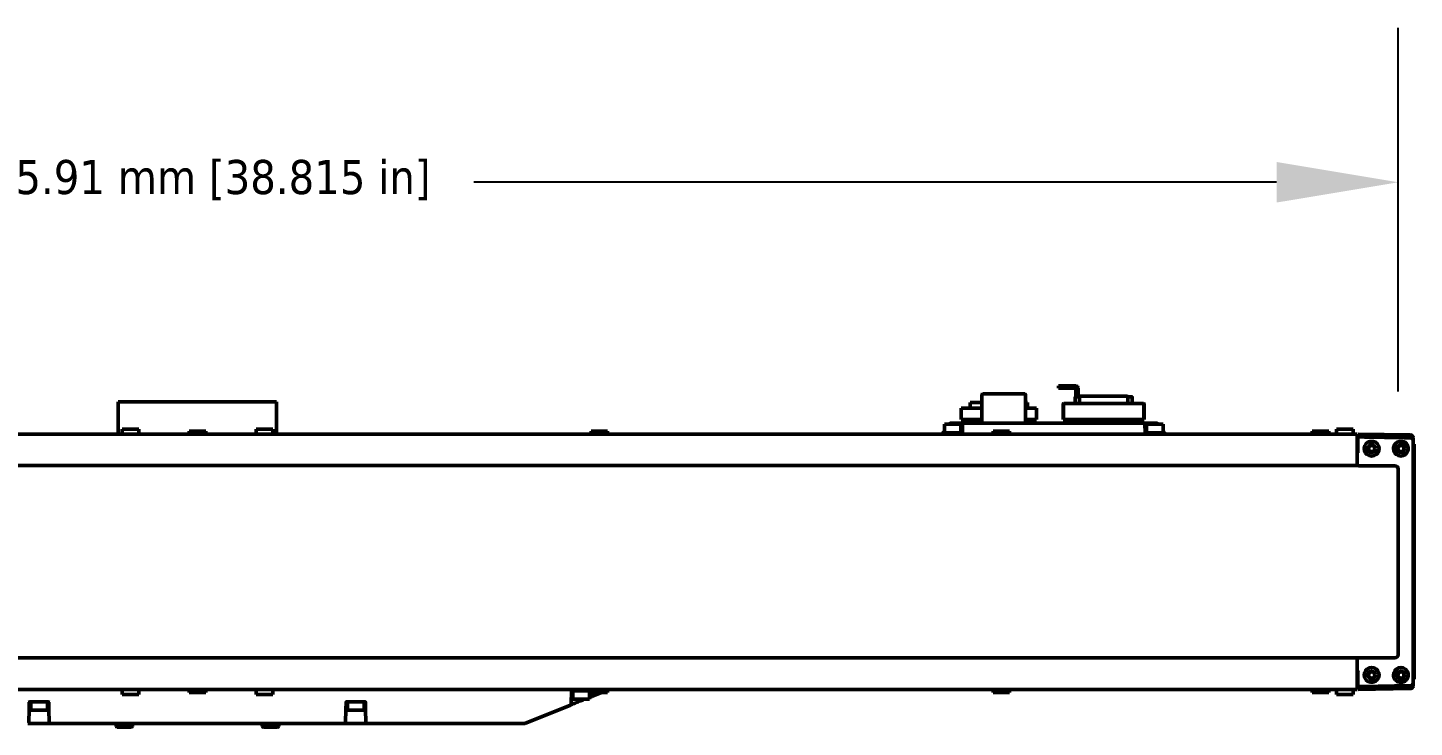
# Model space of a CAD drawing. Header units: millimetres. Extents: x 100 to 5488, y 100 to 4218.
# Drawn here: x 2012 to 2581, y 3267 to 3554 of the extents above; entities that cross this region are included whole.
import ezdxf

# ---------------------------------------------------------------- set-up
doc = ezdxf.new("R2010")
doc.units = ezdxf.units.MM
doc.header["$LTSCALE"] = 20
doc.layers.add('Dimension (ANSI)', color=7, linetype='Continuous', lineweight=25)
doc.layers.add('Visible (ANSI)', color=7, linetype='Continuous', lineweight=50)
doc.styles.add('My Text', font='tahoma.ttf')
doc.dimstyles.new('My Dimension - mm [in] (ANSI)', dxfattribs={"dimscale": 20, "dimtxt": 0.7, "dimasz": 2.5, "dimexe": 3.175, "dimexo": 1.6002, "dimgap": 0.8, "dimtad": 0, "dimtoh": 1, "dimrnd": 1e-08, "dimzin": 4, "dimdsep": 46, "dimtxsty": 'My Text', "dimcen": 0.09, "dimdle": 10, "dimclrd": 1, "dimclre": 1, "dimclrt": 1, "dimadec": 1, "dimazin": 1, "dimtfac": 4.354286, "dimtofl": 0, "dimtmove": 0, "dimatfit": 3, "dimfxl": 1, "dimtolj": 1, "dimtzin": 4, "dimlwd": -1, "dimlwe": -1, "dimarcsym": 0})

# ---------------------------------------------------------------- blocks, each defined once
blk = doc.blocks.new('*D17')
at = {"layer": 'Defpoints', "color": 0, "transparency": 16777216}
for p in [(2574.57, 3490.98), (1588.66, 3373.07), (2574.57, 3373.07)]:
    blk.add_point(p, dxfattribs=at)
at = {"layer": 'Dimension (ANSI)', "color": 1, "transparency": 16777216}
for p, q in [((1588.66, 3405.08), (1588.66, 3554.48)), ((2574.57, 3405.08), (2574.57, 3554.48)), ((1638.66, 3490.98), (1968.18, 3490.98)), ((2524.57, 3490.98), (2195.04, 3490.98))]:
    blk.add_line(p, q, dxfattribs=at)
for points in [[(1638.66, 3499.31), (1638.66, 3482.65), (1588.66, 3490.98)], [(2524.57, 3499.31), (2524.57, 3482.65), (2574.57, 3490.98)]]:
    blk.add_solid(points, dxfattribs=at)
at = {"layer": 'Dimension (ANSI)', "color": 1, "transparency": 16777216, "insert": (2081.61, 3500.14), "char_height": 14, "attachment_point": 2, "style": 'My Text'}
blk.add_mtext('\\A1;985.91 mm [38.815 in]', dxfattribs=at)

msp = doc.modelspace()

# ---------------------------------------------------------------- linework, layer by layer
at = {"layer": 'Visible (ANSI)'}
for p, q in [((2403.663, 3392.074), (2403.663, 3403.774)), ((2403.963, 3404.074), (2421.263, 3404.074)), ((2421.563, 3392.074), (2421.563, 3403.774)), ((2435.127, 3407.344), (2436.199, 3407.344)), ((2435.127, 3406.344), (2435.127, 3407.344)), ((2436.199, 3406.344), (2435.127, 3406.344)), ((2436.199, 3407.344), (2437.931, 3407.344)), ((2437.931, 3406.344), (2436.199, 3406.344)), ((2440.132, 3407.344), (2437.931, 3407.344)), ((2440.132, 3406.344), (2437.931, 3406.344)), ((2440.132, 3407.344), (2442.132, 3407.344)), ((2442.132, 3406.344), (2440.132, 3406.344)), ((2442.132, 3407.344), (2442.132, 3406.344)), ((2442.132, 3406.344), (2442.132, 3402.844)), ((2443.132, 3406.344), (2443.132, 3402.844)), ((2049.113, 3399.984), (2049.113, 3400.716)), ((2049.113, 3400.716), (2114.113, 3400.716)), ((2049.113, 3399.984), (2049.113, 3387.516)), ((2114.113, 3400.716), (2114.113, 3399.984)), ((2114.113, 3387.516), (2114.113, 3399.984)), ((2395.113, 3398.174), (2397.613, 3398.174)), ((2395.113, 3393.574), (2395.113, 3398.174)), ((2397.613, 3398.174), (2403.663, 3398.174)), ((2398.813, 3400.574), (2403.663, 3400.574)), ((2398.813, 3400.574), (2398.813, 3398.174)), ((2421.563, 3400.574), (2422.413, 3400.574)), ((2421.563, 3398.174), (2423.613, 3398.174)), ((2422.413, 3400.574), (2422.413, 3398.174)), ((2423.613, 3398.174), (2426.113, 3398.174)), ((2426.113, 3398.174), (2426.113, 3393.574)), ((2437.013, 3393.574), (2437.013, 3399.844)), ((2437.063, 3393.574), (2437.063, 3399.874)), ((2437.263, 3400.074), (2440.063, 3400.074)), ((2440.063, 3400.074), (2467.163, 3400.074)), ((2441.863, 3402.844), (2442.132, 3402.844)), ((2441.863, 3400.074), (2441.863, 3402.844)), ((2442.132, 3402.844), (2442.132, 3402.644)), ((2442.336, 3402.844), (2443.663, 3402.844)), ((2443.663, 3400.074), (2443.663, 3402.874)), ((2463.363, 3403.074), (2443.863, 3403.074)), ((2463.563, 3400.074), (2463.563, 3402.874)), ((2463.563, 3402.844), (2465.163, 3402.844)), ((2465.363, 3400.074), (2465.363, 3402.644)), ((2467.163, 3400.074), (2469.963, 3400.074)), ((2470.163, 3399.874), (2470.163, 3393.574)), ((2470.213, 3399.844), (2470.213, 3393.574)), ((2397.613, 3393.574), (2395.113, 3393.574)), ((2397.113, 3393.574), (2397.113, 3392.074)), ((2397.613, 3393.574), (2403.663, 3393.574)), ((2400.113, 3393.574), (2400.113, 3392.074)), ((2421.563, 3393.574), (2423.613, 3393.574)), ((2422.413, 3393.574), (2422.413, 3392.074)), ((2426.113, 3393.574), (2423.613, 3393.574)), ((2424.113, 3393.574), (2424.113, 3392.074)), ((2437.063, 3393.574), (2437.013, 3393.574)), ((2440.063, 3393.574), (2437.063, 3393.574)), ((2467.163, 3393.574), (2440.063, 3393.574)), ((2440.113, 3393.574), (2440.113, 3392.074)), ((2443.113, 3393.574), (2443.113, 3392.074)), ((2443.663, 3393.574), (2443.663, 3392.074)), ((2463.563, 3393.574), (2463.563, 3392.074)), ((2464.113, 3393.574), (2464.113, 3392.074)), ((2467.113, 3393.574), (2467.113, 3392.074)), ((2470.163, 3393.574), (2467.163, 3393.574)), ((2470.213, 3393.574), (2470.163, 3393.574)), ((2557.613, 3387.516), (1605.613, 3387.516)), ((2050.713, 3389.574), (2057.513, 3389.574)), ((2050.713, 3389.574), (2050.713, 3387.516)), ((2057.513, 3389.574), (2057.513, 3387.516)), ((2078.213, 3388.774), (2085.013, 3388.774)), ((2078.213, 3388.774), (2078.213, 3387.516)), ((2085.013, 3388.774), (2085.013, 3387.516)), ((2105.713, 3389.574), (2112.513, 3389.574)), ((2105.713, 3389.574), (2105.713, 3387.516)), ((2112.513, 3389.574), (2112.513, 3387.516)), ((2243.213, 3388.774), (2250.013, 3388.774)), ((2243.213, 3388.774), (2243.213, 3387.516)), ((2250.013, 3388.774), (2250.013, 3387.516)), ((2387.357, 3387.516), (2387.549, 3387.784)), ((2387.606, 3387.865), (2387.549, 3387.784)), ((2387.632, 3387.902), (2387.625, 3387.892)), ((2387.696, 3387.991), (2387.654, 3387.931)), ((2387.817, 3388.159), (2387.752, 3388.07)), ((2388.495, 3388.074), (2388.013, 3388.074)), ((2388.213, 3388.714), (2388.097, 3388.552)), ((2388.213, 3391.574), (2395.013, 3391.574)), ((2388.213, 3391.574), (2388.213, 3388.074)), ((2388.495, 3388.074), (2390.652, 3388.074)), ((2390.314, 3391.655), (2390.256, 3391.574)), ((2392.573, 3388.074), (2390.652, 3388.074)), ((2391.127, 3392.074), (2391.613, 3392.074)), ((2396.174, 3392.074), (2391.613, 3392.074)), ((2392.573, 3388.074), (2395.416, 3388.074)), ((2395.013, 3391.574), (2395.013, 3388.074)), ((2395.668, 3391.268), (2395.616, 3388.271)), ((2396.174, 3392.074), (2470.052, 3392.074)), ((2408.213, 3388.774), (2415.013, 3388.774)), ((2408.213, 3388.774), (2408.213, 3387.516)), ((2415.013, 3388.774), (2415.013, 3387.516)), ((2474.613, 3392.074), (2470.052, 3392.074)), ((2470.551, 3391.583), (2470.551, 3391.583)), ((2470.609, 3388.271), (2470.557, 3391.268)), ((2470.809, 3388.074), (2473.652, 3388.074)), ((2471.213, 3391.574), (2478.013, 3391.574)), ((2471.213, 3391.574), (2471.213, 3388.074)), ((2475.573, 3388.074), (2473.652, 3388.074)), ((2474.613, 3392.074), (2475.098, 3392.074)), ((2475.573, 3388.074), (2477.731, 3388.074)), ((2475.97, 3391.574), (2475.912, 3391.655)), ((2478.213, 3388.074), (2477.731, 3388.074)), ((2478.013, 3391.574), (2478.013, 3388.074)), ((2478.128, 3388.552), (2478.013, 3388.714)), ((2478.133, 3388.546), (2478.128, 3388.552)), ((2478.472, 3388.071), (2478.407, 3388.163)), ((2478.569, 3387.935), (2478.528, 3387.993)), ((2478.677, 3387.784), (2478.619, 3387.865)), ((2478.677, 3387.784), (2478.869, 3387.516)), ((2539.213, 3388.774), (2546.013, 3388.774)), ((2539.213, 3388.774), (2539.213, 3387.516)), ((2546.013, 3388.774), (2546.013, 3387.516)), ((2549.213, 3389.574), (2556.013, 3389.574)), ((2549.213, 3389.574), (2549.213, 3387.516)), ((2556.013, 3389.574), (2556.013, 3387.516)), ((2557.613, 3387.516), (2557.613, 3387.389)), ((2557.613, 3384.681), (2557.613, 3387.389)), ((2558.113, 3387.426), (2558.113, 3387.554)), ((2579.63, 3387.178), (2558.113, 3387.554)), ((2558.113, 3387.426), (2558.113, 3386.41)), ((2558.008, 3385.611), (2557.613, 3385.604)), ((2557.613, 3385.534), (2558.008, 3385.541)), ((2557.613, 3384.681), (2557.613, 3384.202)), ((2557.613, 3384.301), (2558.008, 3384.308)), ((2557.613, 3375.074), (2557.613, 3384.202)), ((2557.945, 3383.807), (2557.613, 3383.801)), ((2558.008, 3384.074), (2557.945, 3384.074)), ((2557.945, 3384.074), (2557.945, 3380.198)), ((2558.008, 3384.074), (2558.008, 3386.163)), ((2579.63, 3386.018), (2558.113, 3386.41)), ((2558.113, 3386.41), (2558.113, 3386.346)), ((2558.113, 3384.539), (2558.113, 3384.539)), ((2561.613, 3384.679), (2561.613, 3384.678)), ((2562.148, 3382.174), (2562.148, 3380.974)), ((2580.613, 3386.178), (2580.613, 3386.108)), ((2580.613, 3384.974), (2580.613, 3386.108)), ((2580.613, 3384.974), (2580.613, 3285.174)), ((2580.613, 3384.968), (2580.613, 3285.18)), ((2580.613, 3383.324), (2581.113, 3383.324)), ((2581.113, 3383.324), (2581.113, 3383.284)), ((2581.113, 3367.874), (2581.113, 3383.284)), ((2557.613, 3379.941), (2558.073, 3379.941)), ((2557.613, 3375.074), (2557.613, 3374.574)), ((2558.069, 3380.074), (2557.945, 3380.198)), ((2558.069, 3380.074), (2558.069, 3379.941)), ((2557.613, 3374.574), (1605.613, 3374.574)), ((2558.154, 3374.574), (2557.613, 3374.574)), ((2558.246, 3374.574), (2558.246, 3374.574)), ((2573.113, 3374.53), (2558.269, 3374.53)), ((2574.569, 3297.074), (2574.569, 3373.074)), ((2580.613, 3367.874), (2581.113, 3367.874)), ((2581.113, 3367.874), (2581.113, 3364.149)), ((2581.113, 3362.759), (2581.113, 3364.149)), ((2581.113, 3362.759), (2581.113, 3307.389)), ((2581.113, 3305.999), (2581.113, 3307.389)), ((2580.613, 3302.274), (2581.113, 3302.274)), ((2581.113, 3305.998), (2581.113, 3302.274)), ((2581.113, 3286.864), (2581.113, 3302.274)), ((1605.613, 3295.574), (2557.613, 3295.574)), ((2557.613, 3295.574), (2557.613, 3295.074)), ((2558.154, 3295.574), (2557.613, 3295.574)), ((2558.246, 3295.574), (2558.246, 3295.574)), ((2558.269, 3295.618), (2573.113, 3295.618)), ((2557.613, 3295.074), (2557.613, 3285.946)), ((2557.613, 3290.207), (2558.073, 3290.207)), ((2558.069, 3290.074), (2557.945, 3289.95)), ((2557.945, 3289.95), (2557.945, 3286.074)), ((2558.069, 3290.074), (2558.069, 3290.207)), ((2557.945, 3286.341), (2557.613, 3286.347)), ((2557.613, 3285.946), (2557.613, 3285.467)), ((2557.613, 3285.847), (2558.008, 3285.84)), ((2557.613, 3282.759), (2557.613, 3285.467)), ((2558.008, 3284.607), (2557.613, 3284.614)), ((2557.613, 3284.544), (2558.008, 3284.537)), ((2557.945, 3286.074), (2558.008, 3286.074)), ((2558.008, 3283.985), (2558.008, 3286.074)), ((2579.63, 3284.13), (2558.113, 3283.738)), ((2561.613, 3285.47), (2561.613, 3285.469)), ((2562.148, 3287.974), (2562.148, 3289.174)), ((2574.026, 3285.962), (2574.027, 3285.961)), ((2581.113, 3286.824), (2580.613, 3286.824)), ((2580.613, 3284.04), (2580.613, 3285.174)), ((2580.613, 3284.04), (2580.613, 3283.97)), ((2581.113, 3286.864), (2581.113, 3286.824)), ((1605.613, 3282.632), (2557.613, 3282.632)), ((2050.713, 3280.574), (2050.713, 3282.632)), ((2057.513, 3280.574), (2050.713, 3280.574)), ((2057.513, 3280.574), (2057.513, 3282.632)), ((2078.213, 3281.374), (2078.213, 3282.632)), ((2085.013, 3281.374), (2078.213, 3281.374)), ((2085.013, 3281.374), (2085.013, 3282.632)), ((2105.713, 3280.574), (2105.713, 3282.632)), ((2112.513, 3280.574), (2105.713, 3280.574)), ((2112.513, 3280.574), (2112.513, 3282.632)), ((2235.024, 3277.012), (2235.109, 3281.877)), ((2235.309, 3282.074), (2237.475, 3282.074)), ((2235.713, 3278.574), (2235.713, 3282.074)), ((2242.513, 3278.574), (2235.713, 3278.574)), ((2237.475, 3282.074), (2241.58, 3282.074)), ((2241.58, 3282.074), (2242.916, 3282.074)), ((2242.513, 3278.574), (2242.513, 3282.074)), ((2243.116, 3281.877), (2243.137, 3280.694)), ((2243.143, 3280.364), (2243.137, 3280.694)), ((2243.213, 3281.374), (2243.213, 3282.632)), ((2250.013, 3281.374), (2243.213, 3281.374)), ((2247.455, 3281.374), (2243.83, 3279.909)), ((2250.569, 3282.632), (2250.013, 3282.407)), ((2250.013, 3281.374), (2250.013, 3282.632)), ((2408.213, 3281.374), (2408.213, 3282.632)), ((2415.013, 3281.374), (2408.213, 3281.374)), ((2415.013, 3281.374), (2415.013, 3282.632)), ((2539.213, 3281.374), (2539.213, 3282.632)), ((2546.013, 3281.374), (2539.213, 3281.374)), ((2546.013, 3281.374), (2546.013, 3282.632)), ((2549.213, 3280.574), (2549.213, 3282.632)), ((2556.013, 3280.574), (2549.213, 3280.574)), ((2556.013, 3280.574), (2556.013, 3282.632)), ((2557.613, 3282.759), (2557.613, 3282.632)), ((2558.113, 3283.802), (2558.113, 3283.738)), ((2558.113, 3283.738), (2558.113, 3282.722)), ((2579.63, 3282.97), (2558.113, 3282.594)), ((2558.113, 3282.594), (2558.113, 3282.722)), ((2012.47, 3269.373), (2012.551, 3274.057)), ((2012.609, 3277.377), (2012.554, 3274.24)), ((2016.041, 3277.574), (2012.809, 3277.574)), ((2013.213, 3274.074), (2013.213, 3277.574)), ((2020.013, 3274.074), (2013.213, 3274.074)), ((2016.041, 3277.574), (2017.185, 3277.574)), ((2020.416, 3277.574), (2017.185, 3277.574)), ((2020.013, 3274.074), (2020.013, 3277.574)), ((2020.671, 3274.24), (2020.616, 3277.377)), ((2020.671, 3274.24), (2020.674, 3274.057)), ((2020.674, 3274.057), (2020.756, 3269.373)), ((2142.47, 3269.373), (2142.551, 3274.057)), ((2142.554, 3274.24), (2142.551, 3274.057)), ((2142.554, 3274.24), (2142.609, 3277.377)), ((2146.041, 3277.574), (2142.809, 3277.574)), ((2143.213, 3274.074), (2143.213, 3277.574)), ((2150.013, 3274.074), (2143.213, 3274.074)), ((2146.041, 3277.574), (2147.185, 3277.574)), ((2150.416, 3277.574), (2147.185, 3277.574)), ((2150.013, 3274.074), (2150.013, 3277.574)), ((2150.616, 3277.377), (2150.671, 3274.24)), ((2150.674, 3274.057), (2150.671, 3274.24)), ((2150.674, 3274.057), (2150.756, 3269.373)), ((2234.706, 3276.223), (2215.954, 3268.647)), ((2235.024, 3277.012), (2235.019, 3276.678)), ((2011.964, 3268.574), (2021.261, 3268.574)), ((2012.47, 3269.373), (2012.464, 3269.065)), ((2020.761, 3269.065), (2020.756, 3269.373)), ((2141.962, 3268.574), (2021.261, 3268.574)), ((2048.201, 3267.557), (2048.165, 3268.574)), ((2054.525, 3267.074), (2048.7, 3267.074)), ((2055.025, 3267.557), (2055.06, 3268.574)), ((2108.201, 3267.557), (2108.165, 3268.574)), ((2114.525, 3267.074), (2108.7, 3267.074)), ((2115.025, 3267.557), (2115.06, 3268.574)), ((2141.964, 3268.574), (2151.261, 3268.574)), ((2142.464, 3269.065), (2142.464, 3269.065)), ((2150.756, 3269.373), (2150.761, 3269.065)), ((2215.579, 3268.574), (2151.261, 3268.574))]:
    msp.add_line(p, q, dxfattribs=at)
for centre, radius in [((2563.613, 3381.574), 1.583), ((2563.613, 3381.574), 1.25), ((2575.613, 3381.574), 1.583), ((2575.613, 3381.574), 1.25), ((2563.613, 3288.574), 1.583), ((2563.613, 3288.574), 1.25), ((2575.613, 3288.574), 1.583), ((2575.613, 3288.574), 1.25)]:
    msp.add_circle(centre, radius, dxfattribs=at)
for centre, radius, start, end in [((2403.963, 3403.774), 0.3, 90, 180), ((2421.263, 3403.774), 0.3, 0, 90), ((2442.132, 3406.344), 1, 0, 90), ((2437.213, 3399.844), 0.2, 112.58167, 180), ((2437.263, 3399.874), 0.2, 90, 180), ((2443.863, 3402.874), 0.2, 90, 180), ((2463.363, 3402.874), 0.2, 0, 90), ((2465.163, 3402.644), 0.2, 0, 90), ((2469.963, 3399.874), 0.2, 0, 90), ((2470.013, 3399.844), 0.2, 0, 67.41833), ((2388.013, 3387.574), 0.5, 90, 144.46232), ((2395.416, 3388.274), 0.2, 269.99886, 358.99993), ((2396.174, 3391.574), 0.5, 89.99957, 114.34633), ((2470.809, 3388.274), 0.2, 181.0002, 270.00043), ((2478.213, 3387.574), 0.5, 35.5378, 90), ((2579.613, 3386.178), 1, 0, 89), ((2563.613, 3381.574), 3.056, 120.83438, 58.89772), ((2575.613, 3381.574), 3.056, 121.28158, 58.50764), ((2573.113, 3373.074), 1.456, 0, 90), ((2573.113, 3297.074), 1.456, 270, 0), ((2563.613, 3288.574), 3.056, 301.037, 239.16958), ((2575.613, 3288.574), 3.056, 301.47505, 238.72802), ((2243.642, 3280.373), 0.5, 181.00014, 291.99989), ((2579.613, 3283.97), 1, 271, 0), ((2142.809, 3277.374), 0.2, 89.99646, 178.99977), ((2150.416, 3277.374), 0.2, 1.00017, 89.9986), ((2234.519, 3276.687), 0.5, 292, 359), ((2011.964, 3269.074), 0.5, 269.99989, 359), ((2021.261, 3269.074), 0.5, 181, 270.00011), ((2048.7, 3267.574), 0.5, 182, 270), ((2054.525, 3267.574), 0.5, 270, 358), ((2108.7, 3267.574), 0.5, 182, 270), ((2114.525, 3267.574), 0.5, 270, 358), ((2141.964, 3269.074), 0.5, 269.75024, 283.229), ((2151.261, 3269.074), 0.5, 181.00092, 270), ((2215.579, 3269.574), 1, 270, 292)]:
    msp.add_arc(centre, radius, start, end, dxfattribs=at)
for centre, major_axis, ratio, start_param, end_param in [((2391.127, 3391.074), (-1, 0), 0.999962, 4.712389, 4.8417808), ((2395.665, 3391.083), (0.009, 0.5), 0.0000168, 0.3864934, 1.1872998), ((2470.057, 3391.26), (0.5, 0.009), 0.371293, 6.2831676, 6.283194), ((2475.098, 3391.074), (-0.994, 0.108), 0.9999628, 4.712389, 4.8207326), ((2558.208, 3386.162), (-0.012, 0.208), 0.9578446, 6.2123744, 7.7932003), ((2579.613, 3384.974), (0, 1.044), 0.9578263, 4.712389, 6.265732), ((2579.613, 3384.964), (0.076, 1.025), 0.9730721, 4.7880626, 6.3377363), ((2558.269, 3374.73), (-0.141, -0.141), 0.9996955, 0.112069, 0.7852459), ((2558.269, 3295.418), (-0.141, 0.141), 0.9996955, 5.4979394, 6.1711163), ((2579.613, 3285.174), (0, -1.044), 0.9578263, 0.0174533, 1.5707963), ((2579.613, 3285.184), (-0.076, 1.025), 0.973072, 3.0870417, 4.6368359), ((2558.208, 3283.986), (0.012, 0.208), 0.9578446, 1.6315776, 3.2124036), ((2012.809, 3277.374), (-0.032, -0.197), 0.9997978, 3.3009504, 4.8551513), ((2020.416, 3277.374), (-0.199, -0.019), 0.9999724, 3.0651012, 4.6189779)]:
    msp.add_ellipse(centre, major_axis=major_axis, ratio=ratio, start_param=start_param, end_param=end_param, dxfattribs=at)
for points, knots in [([(2442.336, 3402.844), (2442.311, 3402.844), (2442.281, 3402.838), (2442.234, 3402.819), (2442.209, 3402.802), (2442.173, 3402.767), (2442.157, 3402.743), (2442.138, 3402.697), (2442.132, 3402.668), (2442.132, 3402.644)], [-0.029974472, -0.029974472, -0.029974472, -0.029974472, -0.022333241, -0.022333241, -0.014786745, -0.014786745, -0.007349487, -0.007349487, 0, 0, 0, 0]), ([(2387.606, 3387.865), (2387.606, 3387.865), (2387.606, 3387.865), (2387.606, 3387.865), (2387.606, 3387.865), (2387.606, 3387.865), (2387.606, 3387.865), (2387.606, 3387.865), (2387.606, 3387.865), (2387.606, 3387.865), (2387.606, 3387.865), (2387.607, 3387.866), (2387.608, 3387.867), (2387.613, 3387.874), (2387.618, 3387.881), (2387.625, 3387.892)], [0, 0, 0, 0, 0.000059091, 0.000059091, 0.00016068, 0.00016068, 0.000360548, 0.000360548, 0.000960056, 0.000960056, 0.002758719, 0.002758719, 0.008162113, 0.008162113, 0.019680828, 0.019680828, 0.019680828, 0.019680828]), ([(2387.606, 3387.865), (2387.606, 3387.865), (2387.606, 3387.865), (2387.607, 3387.866), (2387.607, 3387.866), (2387.61, 3387.871), (2387.615, 3387.878), (2387.624, 3387.889), (2387.624, 3387.89), (2387.625, 3387.892)], [0.00562457, 0.00562457, 0.00562457, 0.00562457, 0.006843063, 0.006843063, 0.010831388, 0.010831388, 0.022856784, 0.022856784, 0.024323839, 0.024323839, 0.024323839, 0.024323839]), ([(2388.097, 3388.552), (2388.064, 3388.506), (2388, 3388.416), (2387.912, 3388.294), (2387.861, 3388.222), (2387.839, 3388.191)], [0, 0, 0, 0, 0.11111111, 0.22222222, 0.31589978, 0.31589978, 0.31589978, 0.31589978]), ([(2390.314, 3391.655), (2390.345, 3391.7), (2390.381, 3391.742), (2390.458, 3391.819), (2390.5, 3391.855), (2390.589, 3391.919), (2390.636, 3391.947), (2390.734, 3391.995), (2390.785, 3392.015), (2390.89, 3392.047), (2390.944, 3392.059), (2390.998, 3392.066)], [0.62013723, 0.62013723, 0.62013723, 0.62013723, 0.78439176, 0.78439176, 0.94864628, 0.94864628, 1.1129008, 1.1129008, 1.27715533, 1.27715533, 1.44140985, 1.44140985, 1.44140985, 1.44140985]), ([(2395.669, 3391.27), (2395.669, 3391.274), (2395.669, 3391.278), (2395.669, 3391.295), (2395.669, 3391.308), (2395.67, 3391.36), (2395.671, 3391.396), (2395.672, 3391.467), (2395.673, 3391.5), (2395.673, 3391.533), (2395.673, 3391.54), (2395.673, 3391.546)], [0.00019256, 0.00019256, 0.00019256, 0.00019256, 0.001457808, 0.001457808, 0.005834961, 0.005834961, 0.019070271, 0.019070271, 0.035090057, 0.035090057, 0.040068887, 0.040068887, 0.040068887, 0.040068887]), ([(2395.674, 3391.581), (2395.674, 3391.582), (2395.674, 3391.582), (2395.674, 3391.583), (2395.674, 3391.583), (2395.674, 3391.583), (2395.674, 3391.583), (2395.674, 3391.584), (2395.674, 3391.584), (2395.674, 3391.584), (2395.674, 3391.584), (2395.674, 3391.585), (2395.674, 3391.585), (2395.674, 3391.585), (2395.674, 3391.586), (2395.674, 3391.587), (2395.674, 3391.589), (2395.674, 3391.593), (2395.674, 3391.596), (2395.675, 3391.608), (2395.676, 3391.616), (2395.679, 3391.651), (2395.684, 3391.677), (2395.704, 3391.754), (2395.727, 3391.804), (2395.786, 3391.894), (2395.823, 3391.934), (2395.896, 3391.992), (2395.931, 3392.013), (2395.968, 3392.03)], [0, 0, 0, 0, 0.002166745, 0.002166745, 0.002979128, 0.002979128, 0.003588606, 0.003588606, 0.003817716, 0.003817716, 0.003926677, 0.003926677, 0.004036756, 0.004036756, 0.004146344, 0.004146344, 0.004588184, 0.004588184, 0.005455363, 0.005455363, 0.008055987, 0.008055987, 0.015878841, 0.015878841, 0.032020293, 0.032020293, 0.047943872, 0.047943872, 0.060060345, 0.060060345, 0.060060345, 0.060060345]), ([(2470.052, 3392.074), (2470.053, 3392.074), (2470.054, 3392.074), (2470.059, 3392.074), (2470.062, 3392.074), (2470.077, 3392.073), (2470.088, 3392.073), (2470.131, 3392.069), (2470.163, 3392.062), (2470.246, 3392.038), (2470.296, 3392.014), (2470.383, 3391.952), (2470.422, 3391.914), (2470.485, 3391.829), (2470.51, 3391.78), (2470.535, 3391.705), (2470.541, 3391.679), (2470.547, 3391.64), (2470.549, 3391.627), (2470.55, 3391.609), (2470.551, 3391.604), (2470.551, 3391.595), (2470.551, 3391.591), (2470.551, 3391.587), (2470.551, 3391.587), (2470.551, 3391.586), (2470.551, 3391.585), (2470.551, 3391.585), (2470.551, 3391.584), (2470.551, 3391.584), (2470.551, 3391.584), (2470.551, 3391.584), (2470.551, 3391.584), (2470.551, 3391.583), (2470.551, 3391.583), (2470.551, 3391.583), (2470.551, 3391.583), (2470.551, 3391.582), (2470.551, 3391.581), (2470.552, 3391.574), (2470.552, 3391.565), (2470.552, 3391.533), (2470.553, 3391.506), (2470.554, 3391.439), (2470.555, 3391.398), (2470.556, 3391.327), (2470.556, 3391.299), (2470.557, 3391.27)], [0, 0, 0, 0, 0.00036086, 0.00036086, 0.0014435, 0.0014435, 0.00469293, 0.00469293, 0.01448313, 0.01448313, 0.03059008, 0.03059008, 0.04651458, 0.04651458, 0.06244562, 0.06244562, 0.07033386, 0.07033386, 0.07432007, 0.07432007, 0.0758139, 0.0758139, 0.07693521, 0.07693521, 0.07709734, 0.07709734, 0.07722699, 0.07722699, 0.07734969, 0.07734969, 0.07745954, 0.07745954, 0.07764549, 0.07764549, 0.07807085, 0.07807085, 0.07934524, 0.07934524, 0.08317004, 0.08317004, 0.09471449, 0.09471449, 0.11086671, 0.11086671, 0.12679634, 0.12679634, 0.13618723, 0.13618723, 0.13618723, 0.13618723]), ([(2475.206, 3392.068), (2475.262, 3392.062), (2475.317, 3392.051), (2475.425, 3392.021), (2475.478, 3392.001), (2475.579, 3391.952), (2475.628, 3391.924), (2475.72, 3391.859), (2475.763, 3391.823), (2475.843, 3391.744), (2475.879, 3391.701), (2475.912, 3391.655)], [1.67912575, 1.67912575, 1.67912575, 1.67912575, 1.84759149, 1.84759149, 2.01605724, 2.01605724, 2.18452299, 2.18452299, 2.35298873, 2.35298873, 2.52145448, 2.52145448, 2.52145448, 2.52145448]), ([(2478.317, 3388.288), (2478.317, 3388.288), (2478.287, 3388.33), (2478.256, 3388.373), (2478.225, 3388.417)], [0.77602015, 0.77602015, 0.77602015, 0.77602015, 0.77777778, 0.88870066, 0.88870066, 0.88870066, 0.88870066]), ([(2478.569, 3387.935), (2478.59, 3387.905), (2478.606, 3387.884), (2478.617, 3387.868), (2478.619, 3387.865), (2478.619, 3387.865), (2478.619, 3387.865), (2478.619, 3387.865)], [0, 0, 0, 0, 0.021099789, 0.021099789, 0.030731418, 0.030731418, 0.03097203, 0.03097203, 0.03097203, 0.03097203]), ([(2579.634, 3385.991), (2576.063, 3386.055), (2572.493, 3386.118), (2565.351, 3386.244), (2561.781, 3386.307), (2558.21, 3386.371)], [0.0000057, 0.0000057, 0.0000057, 0.0000057, 1.0713623, 1.0713623, 2.142719, 2.142719, 2.142719, 2.142719]), ([(2562.046, 3384.198), (2562.135, 3384.252), (2562.231, 3384.294), (2562.464, 3384.377), (2562.604, 3384.413), (2563.036, 3384.496), (2563.337, 3384.517), (2563.895, 3384.516), (2564.196, 3384.494), (2564.628, 3384.411), (2564.768, 3384.374), (2565.003, 3384.29), (2565.101, 3384.247), (2565.192, 3384.192)], [-0.5608719, -0.5608719, -0.5608719, -0.5608719, -0.52932972, -0.52932972, -0.48752687, -0.48752687, -0.40392117, -0.40392117, -0.32031547, -0.32031547, -0.27851262, -0.27851262, -0.24620639, -0.24620639, -0.24620639, -0.24620639]), ([(2577.209, 3384.18), (2577.117, 3384.238), (2577.017, 3384.282), (2576.778, 3384.368), (2576.637, 3384.404), (2576.202, 3384.488), (2575.897, 3384.51), (2575.335, 3384.511), (2575.03, 3384.49), (2574.595, 3384.406), (2574.453, 3384.37), (2574.216, 3384.285), (2574.117, 3384.242), (2574.026, 3384.186)], [0.2481783, 0.2481783, 0.2481783, 0.2481783, 0.28120832, 0.28120832, 0.32341099, 0.32341099, 0.40781633, 0.40781633, 0.49222168, 0.49222168, 0.53442435, 0.53442435, 0.56699802, 0.56699802, 0.56699802, 0.56699802]), ([(2581.113, 3362.759), (2580.926, 3363.003), (2580.813, 3363.25), (2580.813, 3363.709), (2580.926, 3363.939), (2581.113, 3364.149)], [-1.90060924, -1.90060924, -1.90060924, -1.90060924, -1.76294705, -1.76294705, -1.62528314, -1.62528314, -1.62528314, -1.62528314]), ([(2581.113, 3305.998), (2580.935, 3306.202), (2580.809, 3306.437), (2580.817, 3306.917), (2580.941, 3307.162), (2581.113, 3307.389)], [-1.91898718, -1.91898718, -1.91898718, -1.91898718, -1.77973988, -1.77973988, -1.64579305, -1.64579305, -1.64579305, -1.64579305]), ([(2558.21, 3283.777), (2561.781, 3283.841), (2565.351, 3283.904), (2572.493, 3284.03), (2576.063, 3284.093), (2579.634, 3284.157)], [-2.142719, -2.142719, -2.142719, -2.142719, -1.0713624, -1.0713624, -0.0000057, -0.0000057, -0.0000057, -0.0000057]), ([(2562.047, 3285.949), (2562.136, 3285.896), (2562.231, 3285.854), (2562.464, 3285.771), (2562.604, 3285.735), (2563.036, 3285.652), (2563.337, 3285.631), (2563.616, 3285.632), (2563.616, 3285.632), (2563.616, 3285.632)], [0.24705167, 0.24705167, 0.24705167, 0.24705167, 0.27851601, 0.27851601, 0.32031937, 0.32031937, 0.4039261, 0.4039261, 0.40395392, 0.40395392, 0.40395392, 0.40395392]), ([(2563.616, 3285.632), (2563.895, 3285.632), (2564.196, 3285.654), (2564.628, 3285.737), (2564.768, 3285.774), (2565.001, 3285.858), (2565.099, 3285.9), (2565.188, 3285.955)], [0.40395392, 0.40395392, 0.40395392, 0.40395392, 0.48753282, 0.48753282, 0.52933619, 0.52933619, 0.56127356, 0.56127356, 0.56127356, 0.56127356]), ([(2574.027, 3285.961), (2574.134, 3285.898), (2574.259, 3285.845), (2574.746, 3285.684), (2575.218, 3285.637), (2575.616, 3285.638), (2575.616, 3285.638), (2575.616, 3285.638)], [-0.74283482, -0.74283482, -0.74283482, -0.74283482, -0.70758883, -0.70758883, -0.58813314, -0.58813314, -0.58807697, -0.58807697, -0.58807697, -0.58807697]), ([(2575.616, 3285.638), (2576.015, 3285.638), (2576.486, 3285.686), (2576.974, 3285.849), (2577.101, 3285.902), (2577.208, 3285.967)], [-0.58807697, -0.58807697, -0.58807697, -0.58807697, -0.46867744, -0.46867744, -0.43292845, -0.43292845, -0.43292845, -0.43292845]), ([(2235.109, 3281.877), (2235.109, 3281.879), (2235.109, 3281.881), (2235.109, 3281.883), (2235.11, 3281.899), (2235.113, 3281.916), (2235.118, 3281.932), (2235.123, 3281.95), (2235.131, 3281.968), (2235.142, 3281.984), (2235.153, 3282.001), (2235.168, 3282.017), (2235.184, 3282.03), (2235.201, 3282.044), (2235.221, 3282.055), (2235.242, 3282.062), (2235.262, 3282.07), (2235.284, 3282.074), (2235.305, 3282.074), (2235.307, 3282.074), (2235.308, 3282.074), (2235.309, 3282.074)], [0, 0, 0, 0, 0.0187683, 0.0187683, 0.0187683, 0.1889647, 0.1889647, 0.1889647, 0.3770144, 0.3770144, 0.3770144, 0.5785812, 0.5785812, 0.5785812, 0.7838926, 0.7838926, 0.7838926, 0.9873696, 0.9873696, 0.9873696, 1, 1, 1, 1]), ([(2238.458, 3277.739), (2238.462, 3277.741), (2238.896, 3277.916), (2239.4, 3278.12), (2239.888, 3278.317), (2239.937, 3278.336)], [0.45366059, 0.45366059, 0.45366059, 0.45366059, 0.45454545, 0.54545455, 0.5555066, 0.5555066, 0.5555066, 0.5555066]), ([(2242.513, 3279.377), (2242.739, 3279.469), (2242.958, 3279.557), (2243.141, 3279.631), (2243.157, 3279.638)], [0.753728003, 0.753728003, 0.753728003, 0.753728003, 0.818181818, 0.824246782, 0.824246782, 0.824246782, 0.824246782]), ([(2242.916, 3282.074), (2242.917, 3282.074), (2242.928, 3282.074), (2242.951, 3282.072), (2242.984, 3282.063), (2243.017, 3282.048), (2243.05, 3282.025), (2243.079, 3281.993), (2243.104, 3281.95), (2243.114, 3281.91), (2243.116, 3281.884), (2243.116, 3281.877)], [0, 0, 0, 0, 0.00545236, 0.1017086, 0.20704707, 0.32172072, 0.44834234, 0.59069967, 0.75141359, 0.93147238, 0.99999992, 0.99999992, 0.99999992, 0.99999992]), ([(2235.331, 3276.476), (2235.345, 3276.481), (2235.454, 3276.525), (2235.577, 3276.575), (2235.693, 3276.622)], [0.175697819, 0.175697819, 0.175697819, 0.175697819, 0.181818182, 0.22217056, 0.22217056, 0.22217056, 0.22217056]), ([(2236.128, 3276.798), (2236.143, 3276.804), (2236.473, 3276.937), (2236.864, 3277.095), (2237.26, 3277.255), (2237.268, 3277.258)], [0.268098772, 0.268098772, 0.268098772, 0.268098772, 0.272727273, 0.363636364, 0.3655441, 0.3655441, 0.3655441, 0.3655441]), ([(2142.47, 3269.373), (2142.469, 3269.367), (2142.469, 3269.362), (2142.469, 3269.34), (2142.469, 3269.323), (2142.468, 3269.262), (2142.467, 3269.219), (2142.466, 3269.15), (2142.465, 3269.122), (2142.464, 3269.082), (2142.464, 3269.07), (2142.464, 3269.066), (2142.464, 3269.065), (2142.464, 3269.065), (2142.464, 3269.065), (2142.464, 3269.065), (2142.464, 3269.064), (2142.464, 3269.064), (2142.464, 3269.064), (2142.464, 3269.064), (2142.464, 3269.064), (2142.464, 3269.063), (2142.464, 3269.063), (2142.464, 3269.062), (2142.464, 3269.062), (2142.464, 3269.061), (2142.464, 3269.061), (2142.464, 3269.059), (2142.464, 3269.058), (2142.464, 3269.053), (2142.464, 3269.049), (2142.463, 3269.035), (2142.462, 3269.024), (2142.456, 3268.98), (2142.449, 3268.947), (2142.422, 3268.865), (2142.396, 3268.816), (2142.332, 3268.731), (2142.293, 3268.693), (2142.205, 3268.633), (2142.156, 3268.609), (2142.096, 3268.592), (2142.088, 3268.589), (2142.079, 3268.587)], [0, 0, 0, 0, 0.00182292, 0.00182292, 0.00729899, 0.00729899, 0.02348058, 0.02348058, 0.03940417, 0.03940417, 0.05533868, 0.05533868, 0.05732544, 0.05732544, 0.0580706, 0.0580706, 0.05830288, 0.05830288, 0.0583798, 0.0583798, 0.05843961, 0.05843961, 0.05853196, 0.05853196, 0.05862714, 0.05862714, 0.05878733, 0.05878733, 0.05915387, 0.05915387, 0.06025221, 0.06025221, 0.06354781, 0.06354781, 0.07347816, 0.07347816, 0.08958192, 0.08958192, 0.10550725, 0.10550725, 0.12143897, 0.12143897, 0.12417408, 0.12417408, 0.12417408, 0.12417408])]:
    msp.add_open_spline(points, degree=3, knots=knots, dxfattribs=at)
for points in [[(2387.632, 3387.902), (2387.638, 3387.91), (2387.646, 3387.92), (2387.654, 3387.931)], [(2387.696, 3387.991), (2387.713, 3388.015), (2387.732, 3388.041), (2387.752, 3388.07)], [(2387.817, 3388.159), (2387.824, 3388.17), (2387.831, 3388.18), (2387.839, 3388.191)], [(2395.674, 3391.581), (2395.674, 3391.577), (2395.674, 3391.565), (2395.673, 3391.546)], [(2396.174, 3392.074), (2396.174, 3392.074), (2396.174, 3392.074), (2396.174, 3392.074)], [(2470.052, 3392.074), (2470.052, 3392.074), (2470.052, 3392.074), (2470.052, 3392.074)], [(2478.133, 3388.546), (2478.163, 3388.503), (2478.194, 3388.46), (2478.225, 3388.417)], [(2478.317, 3388.288), (2478.348, 3388.244), (2478.378, 3388.202), (2478.407, 3388.163)], [(2478.472, 3388.071), (2478.492, 3388.043), (2478.511, 3388.017), (2478.528, 3387.993)], [(2240.525, 3278.574), (2240.331, 3278.496), (2240.134, 3278.416), (2239.937, 3278.336)], [(2243.143, 3280.364), (2243.143, 3280.364), (2243.143, 3280.364), (2243.143, 3280.364)], [(2243.706, 3279.859), (2243.594, 3279.814), (2243.405, 3279.738), (2243.157, 3279.638)], [(2243.706, 3279.86), (2243.787, 3279.892), (2243.829, 3279.909), (2243.83, 3279.909)], [(2234.709, 3276.224), (2234.723, 3276.23), (2234.779, 3276.253), (2234.878, 3276.292)], [(2235.331, 3276.476), (2235.138, 3276.397), (2234.983, 3276.335), (2234.878, 3276.292)], [(2235.019, 3276.678), (2235.019, 3276.678), (2235.019, 3276.678), (2235.019, 3276.678)], [(2236.128, 3276.798), (2235.973, 3276.735), (2235.827, 3276.676), (2235.693, 3276.622)], [(2238.458, 3277.739), (2238.049, 3277.574), (2237.645, 3277.411), (2237.268, 3277.258)]]:
    msp.add_open_spline(points, degree=3, dxfattribs=at)

# ---------------------------------------------------------------- dimensions: what is measured, and where the dimension line sits
at = {"layer": 'Dimension (ANSI)', "color": 1, "true_color": 0xff0000}
dim = msp.add_linear_dim(base=(2574.569, 3490.979), p1=(1588.656, 3373.074), p2=(2574.569, 3373.074), angle=180, text='<> mm [38.815 in]', dimstyle='My Dimension - mm [in] (ANSI)', override={"dimgap": 0.8, "dimtoh": 0, "dimdec": 2, "dimpost": '', "dimtol": 0, "dimlim": 0, "dimtp": 0, "dimtm": 0, "dimtdec": 2, "dimatfit": 1}, dxfattribs=at)
dim.commit()
dim.dimension.update_dxf_attribs({"geometry": '*D17', "text_midpoint": (2081.613, 3490.979), "dimtype": 160})

doc.saveas('drawing.dxf')
